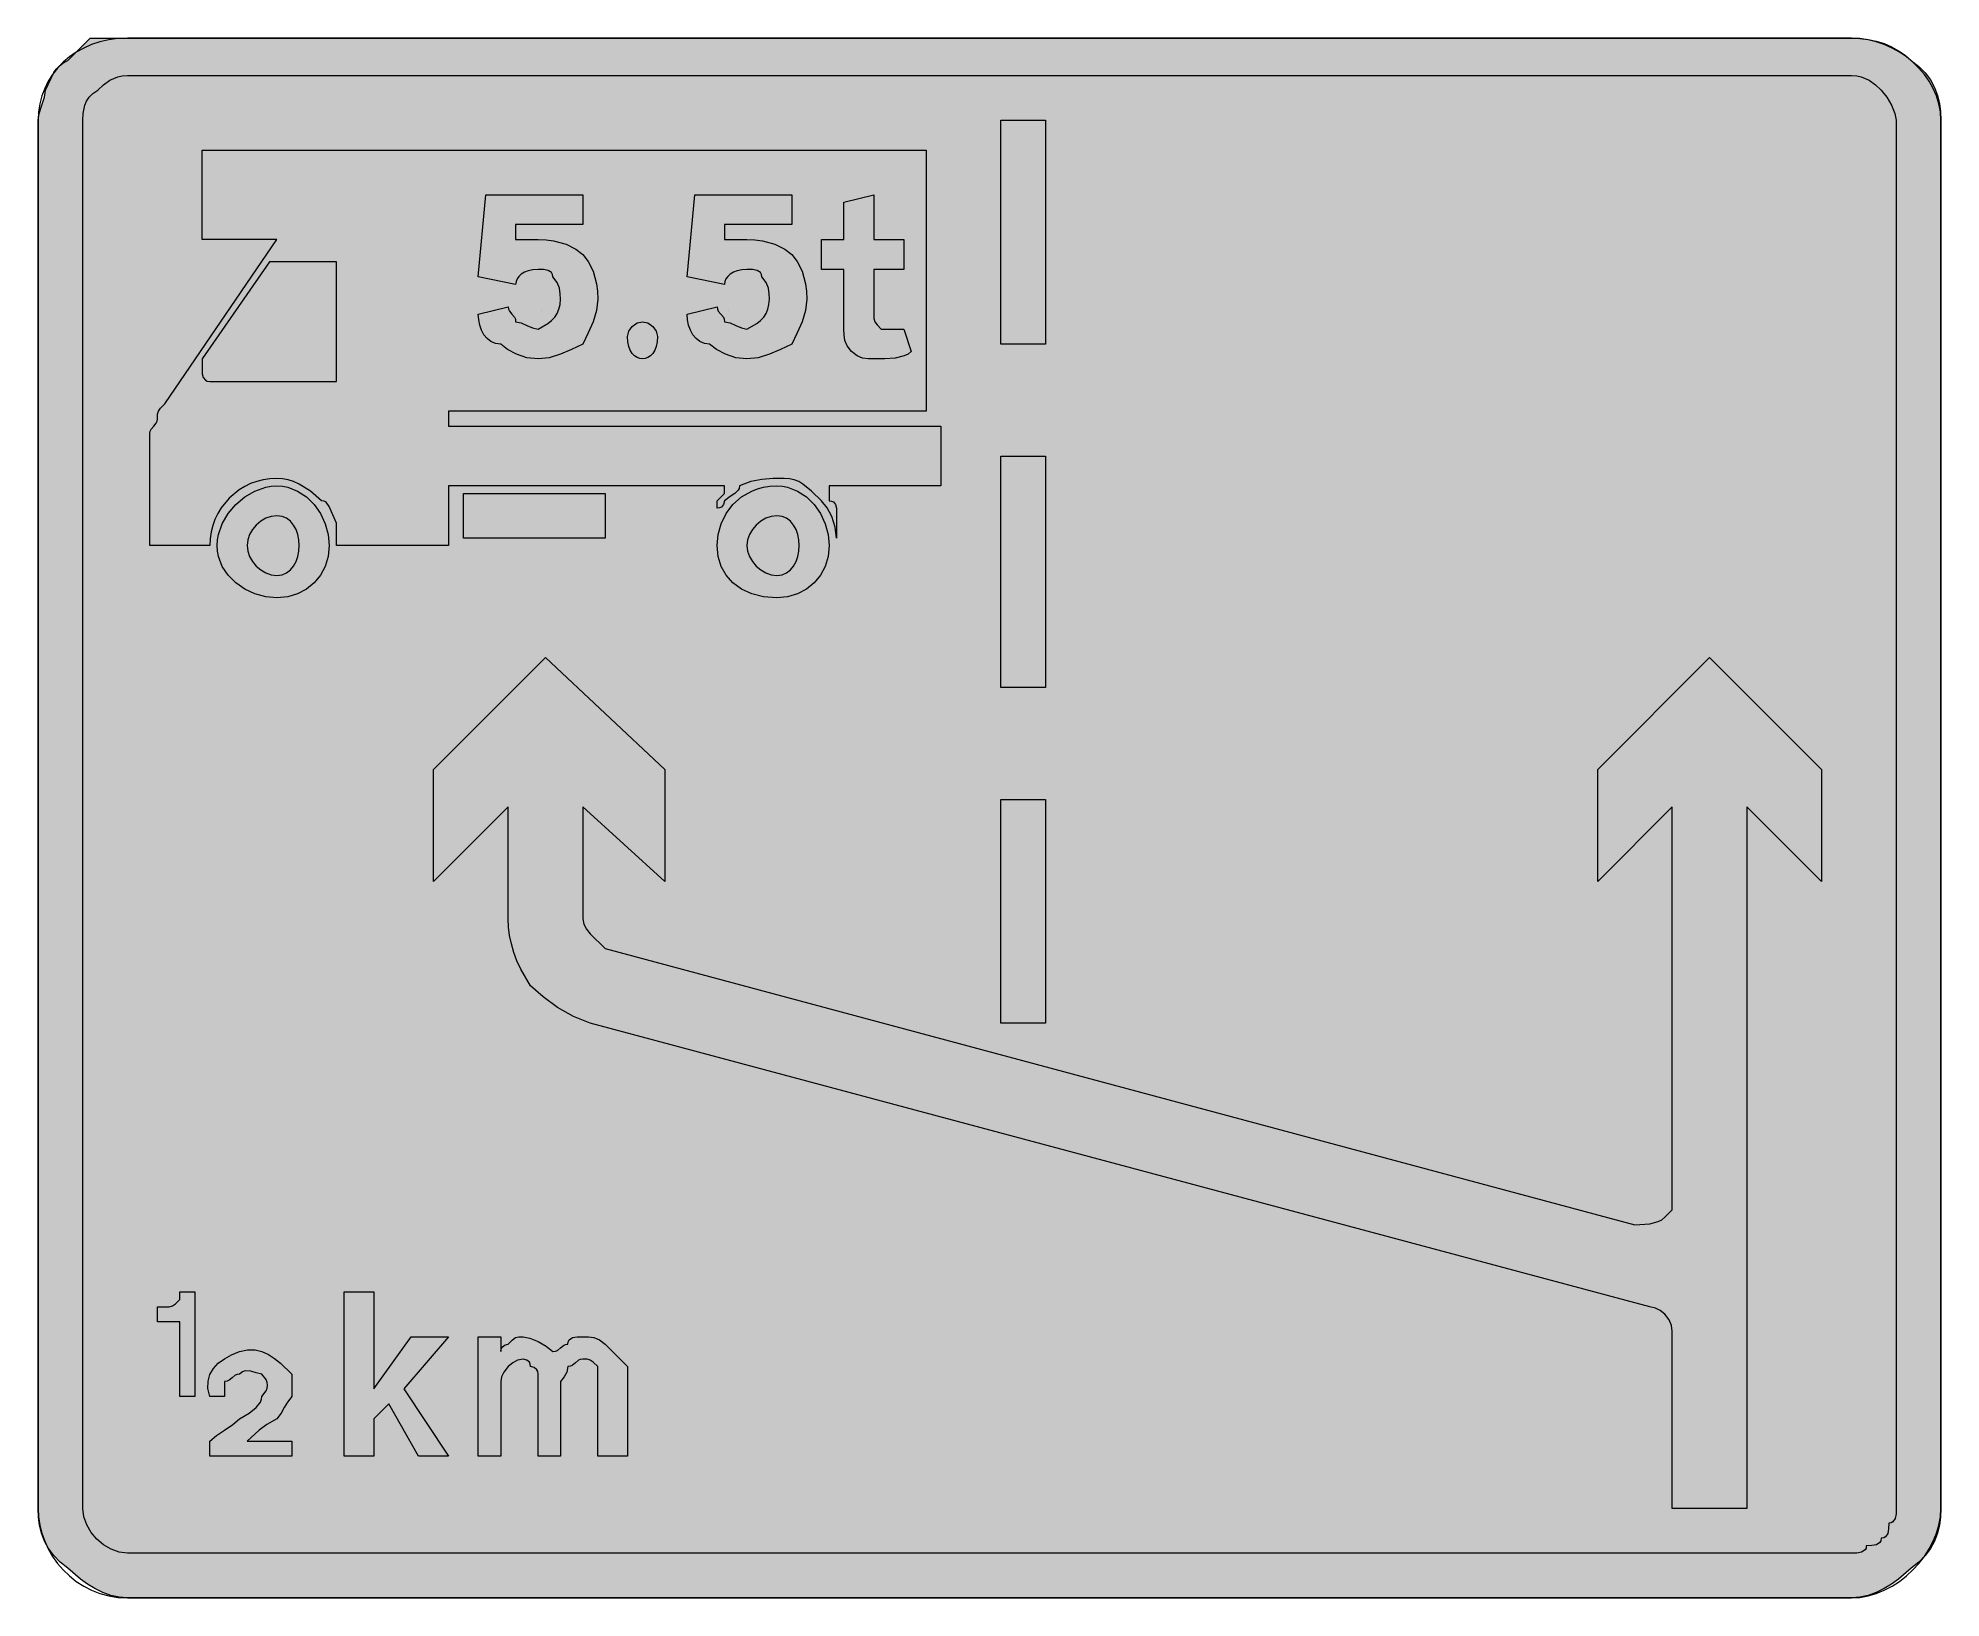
# Model space of a CAD drawing. Header units: metres. Extents: x 131 to 437, y 10 to 261.
import ezdxf

# ---------------------------------------------------------------- set-up
doc = ezdxf.new("R2010")
doc.units = ezdxf.units.M
for name, color, linetype, true_color in [('FILL_BLUE_0000FF', 7, 'Continuous', 0x0000ff), ('FILL_WHITE_FFFFFF', 7, 'Continuous', 0xffffff), ('STROKE_BLUE_0000FF', 7, 'Continuous', 0x0000ff)]:
    doc.layers.add(name, color=color, linetype=linetype, true_color=true_color)

msp = doc.modelspace()

# ---------------------------------------------------------------- hatches: boundary and pattern name
at = {"layer": 'FILL_BLUE_0000FF', "true_color": 0x0000ff}
h = msp.add_hatch(color=7, dxfattribs=at)
h.dxf.hatch_style = 1
h.paths.add_polyline_path([(144.01, 17.68), (142.71, 18.14), (141.49, 18.85), (140.4, 19.77), (139.48, 20.86), (138.77, 22.08), (138.31, 23.38), (138.15, 24.72), (138.15, 247.92), (138.19, 249.01), (138.45, 250.32), (138.74, 250.99), (139.16, 251.63), (139.76, 252.22), (140.55, 252.72), (141.47, 253.6), (142.5, 254.37), (143.76, 254.91), (144.5, 255.07), (145.35, 255.12), (422.55, 255.12), (423.4, 255.07), (424.14, 254.91), (425.4, 254.37), (426.43, 253.6), (427.35, 252.72), (428.23, 251.63), (429, 250.32), (429.54, 249.01), (429.75, 247.92), (429.75, 24.72), (429.73, 23.84), (429.6, 23.07), (429.24, 22.53), (428.95, 22.37), (428.55, 22.32), (428.53, 21.44), (428.4, 20.67), (428.04, 20.13), (427.75, 19.97), (427.35, 19.92), (427.3, 19.52), (427.14, 19.23), (426.6, 18.87), (425.83, 18.74), (424.95, 18.72), (424.9, 18.32), (424.74, 18.03), (424.2, 17.67), (423.43, 17.54), (422.55, 17.52), (145.35, 17.52), (144.01, 17.68)])
h = msp.add_hatch(color=7, dxfattribs=at)
h.dxf.hatch_style = 1
h.paths.add_polyline_path([(211.35, 228.72), (212.64, 228.67), (213.82, 228.51), (215.85, 227.97), (217.42, 227.2), (218.55, 226.32), (219.43, 225.19), (220.2, 223.62), (220.74, 221.59), (220.9, 220.41), (220.95, 219.12), (220.74, 217.32), (220.2, 215.52), (219.43, 213.72), (218.55, 211.92), (216.75, 211.04), (214.95, 210.27), (213.15, 209.73), (211.35, 209.52), (209.57, 209.73), (207.9, 210.27), (206.46, 211.04), (205.35, 211.92), (204.51, 212.03), (203.77, 212.33), (203.16, 212.81), (202.65, 213.42), (202.26, 214.15), (201.97, 214.96), (201.81, 215.82), (201.75, 216.72), (206.55, 217.92), (206.6, 217.52), (206.74, 217.21), (207.15, 216.72), (207.56, 216.23), (207.7, 215.92), (207.75, 215.52), (208.65, 215.33), (209.55, 214.92), (210.45, 214.51), (211.35, 214.32), (212.92, 215.24), (213.54, 215.73), (214.05, 216.27), (214.44, 216.86), (214.72, 217.53), (214.89, 218.27), (214.95, 219.12), (214.93, 220.02), (214.8, 220.92), (214.44, 221.82), (213.75, 222.72), (213.7, 223.12), (213.54, 223.41), (213, 223.77), (212.23, 223.9), (211.35, 223.92), (210.51, 223.87), (209.77, 223.71), (209.16, 223.48), (208.65, 223.17), (208.26, 222.81), (207.98, 222.4), (207.81, 221.97), (207.75, 221.52), (201.75, 222.72), (202.95, 235.92), (218.55, 235.92), (218.55, 231.12), (207.75, 231.12), (207.75, 228.72), (208.95, 228.72), (211.35, 228.72)])
h = msp.add_hatch(color=7, dxfattribs=at)
h.dxf.hatch_style = 1
h.paths.add_polyline_path([(244.95, 228.72), (246.24, 228.67), (247.42, 228.51), (249.45, 227.97), (251.02, 227.2), (252.15, 226.32), (253.03, 225.19), (253.8, 223.62), (254.34, 221.59), (254.5, 220.41), (254.55, 219.12), (254.34, 217.32), (253.8, 215.52), (253.03, 213.72), (252.15, 211.92), (250.35, 211.04), (248.55, 210.27), (246.75, 209.73), (244.95, 209.52), (243.17, 209.73), (241.5, 210.27), (240.06, 211.04), (238.95, 211.92), (238.11, 212.03), (237.37, 212.33), (236.76, 212.81), (236.25, 213.42), (235.86, 214.15), (235.57, 214.96), (235.41, 215.82), (235.35, 216.72), (240.15, 217.92), (240.2, 217.52), (240.34, 217.21), (240.75, 216.72), (241.16, 216.23), (241.3, 215.92), (241.35, 215.52), (242.25, 215.33), (243.15, 214.92), (244.05, 214.51), (244.95, 214.32), (246.52, 215.24), (247.14, 215.73), (247.65, 216.27), (248.04, 216.86), (248.32, 217.53), (248.49, 218.27), (248.55, 219.12), (248.53, 220.02), (248.4, 220.92), (248.04, 221.82), (247.35, 222.72), (247.3, 223.12), (247.14, 223.41), (246.6, 223.77), (245.83, 223.9), (244.95, 223.92), (244.11, 223.87), (243.37, 223.71), (242.76, 223.48), (242.25, 223.17), (241.86, 222.81), (241.57, 222.4), (241.41, 221.97), (241.35, 221.52), (235.35, 222.72), (236.55, 235.92), (252.15, 235.92), (252.15, 231.12), (241.35, 231.12), (241.35, 228.72), (242.55, 228.72), (244.95, 228.72)])
h = msp.add_hatch(color=7, dxfattribs=at)
h.dxf.hatch_style = 1
h.paths.add_polyline_path([(270.15, 228.72), (270.15, 223.92), (265.35, 223.92), (265.35, 216.72), (265.37, 216.01), (265.5, 215.52), (265.86, 215.03), (266.55, 214.32), (267.75, 214.32), (268.95, 214.32), (270.15, 214.32), (271.35, 210.72), (270.85, 210.32), (270.24, 210.03), (268.8, 209.67), (267.13, 209.54), (265.35, 209.52), (264.45, 209.54), (263.55, 209.67), (262.65, 210.03), (261.75, 210.72), (261.06, 211.62), (260.7, 212.52), (260.57, 213.42), (260.55, 214.32), (260.55, 223.92), (256.95, 223.92), (256.95, 228.72), (260.55, 228.72), (260.55, 234.72), (265.35, 235.92), (265.35, 228.72), (270.15, 228.72)])
h = msp.add_hatch(color=7, dxfattribs=at)
h.dxf.hatch_style = 1
h.paths.add_polyline_path([(230.5, 212.28), (230.34, 211.54), (230.11, 210.93), (229.8, 210.42), (229.44, 210.03), (229.03, 209.74), (228.6, 209.58), (228.15, 209.52), (227.7, 209.58), (227.27, 209.74), (226.86, 210.03), (226.5, 210.42), (226.19, 210.93), (225.96, 211.54), (225.8, 212.28), (225.75, 213.12), (225.96, 214), (226.5, 214.77), (227.27, 215.31), (228.15, 215.52), (229.03, 215.31), (229.8, 214.77), (230.34, 214), (230.55, 213.12), (230.5, 212.28)])
at = {"layer": 'FILL_WHITE_FFFFFF', "true_color": 0xffffff}
h = msp.add_hatch(color=7, dxfattribs=at)
h.dxf.hatch_style = 1
h.paths.add_polyline_path([(144, 10.43), (142.67, 10.73), (141.36, 11.21), (140.1, 11.82), (138.89, 12.55), (137.76, 13.36), (135.75, 15.12), (134.51, 16.07), (133.48, 17.13), (132.65, 18.26), (132, 19.47), (131.52, 20.73), (131.19, 22.04), (131.01, 23.37), (130.95, 24.72), (130.95, 247.92), (131.14, 249.01), (131.55, 250.32), (131.96, 251.63), (132.15, 252.72), (133.5, 255.57), (133.87, 256.11), (134.34, 256.6), (134.96, 257.07), (135.75, 257.52), (139.35, 261.12), (145.35, 261.12), (422.55, 261.12), (423.9, 261.06), (425.23, 260.89), (426.54, 260.61), (427.8, 260.22), (429.01, 259.71), (430.14, 259.09), (431.2, 258.36), (432.15, 257.52), (433.39, 256.57), (434.42, 255.51), (435.25, 254.38), (435.9, 253.17), (436.38, 251.91), (436.71, 250.6), (436.89, 249.27), (436.95, 247.92), (436.95, 24.72), (436.89, 23.37), (436.71, 22.04), (436.38, 20.73), (435.9, 19.47), (435.25, 18.26), (434.42, 17.13), (433.39, 16.07), (432.15, 15.12), (430.14, 13.36), (429.01, 12.55), (427.8, 11.82), (426.54, 11.21), (425.23, 10.73), (423.9, 10.43), (422.55, 10.32), (145.35, 10.32), (144, 10.43)])
h = msp.add_hatch(color=7, dxfattribs=at)
h.dxf.hatch_style = 1
h.paths.add_polyline_path([(292.95, 247.92), (292.95, 211.92), (285.75, 211.92), (285.75, 247.92), (292.95, 247.92)])
h = msp.add_hatch(color=7, dxfattribs=at)
h.dxf.hatch_style = 1
h.paths.add_polyline_path([(241.35, 189.12), (196.95, 189.12), (196.95, 179.52), (178.95, 179.52), (178.95, 183.12), (177.75, 185.82), (177.26, 186.49), (176.95, 186.66), (176.55, 186.72), (174.75, 188.29), (172.95, 189.42), (172.05, 189.81), (171.15, 190.09), (170.25, 190.26), (169.35, 190.32), (168.24, 190.26), (167.16, 190.1), (166.13, 189.84), (165.13, 189.48), (164.19, 189.02), (163.3, 188.48), (161.7, 187.17), (160.39, 185.57), (159.85, 184.68), (159.39, 183.74), (159.03, 182.74), (158.77, 181.71), (158.61, 180.63), (158.55, 179.52), (148.95, 179.52), (148.95, 197.52), (149, 197.92), (149.14, 198.23), (149.55, 198.72), (149.96, 199.21), (150.1, 199.52), (150.15, 199.92), (150.17, 200.63), (150.3, 201.12), (150.66, 201.61), (151.35, 202.32), (169.35, 228.72), (157.35, 228.72), (157.35, 243.12), (273.75, 243.12), (273.75, 201.12), (196.95, 201.12), (196.95, 198.72), (276.15, 198.72), (276.15, 189.12), (258.15, 189.12), (258.15, 186.72), (258.55, 186.67), (258.84, 186.53), (259.2, 186.12), (259.35, 185.52), (259.35, 180.72), (259.14, 182.5), (258.6, 184.17), (257.83, 185.61), (256.95, 186.72), (255.34, 188.29), (253.95, 189.42), (253.27, 189.81), (252.56, 190.09), (251.8, 190.26), (250.95, 190.32), (249.15, 190.3), (247.35, 190.17), (245.55, 189.81), (243.75, 189.12), (243.7, 188.72), (243.54, 188.41), (243, 187.92), (242.23, 187.43), (241.35, 186.72), (241.2, 186.12), (240.84, 185.71), (240.55, 185.57), (240.15, 185.52), (240.15, 186.72), (241.35, 187.92), (241.35, 189.12)])
h.paths.add_polyline_path([(157.35, 208.32), (157.35, 207.12), (157.5, 206.52), (157.86, 206.11), (158.15, 205.97), (158.55, 205.92), (159.75, 205.92), (178.95, 205.92), (178.95, 225.12), (168.15, 225.12), (157.35, 209.52), (157.35, 208.32)], flags=16)
h = msp.add_hatch(color=7, dxfattribs=at)
h.dxf.hatch_style = 1
h.paths.add_polyline_path([(292.95, 193.92), (292.95, 156.72), (285.75, 156.72), (285.75, 193.92), (292.95, 193.92)])
h = msp.add_hatch(color=7, dxfattribs=at)
h.dxf.hatch_style = 1
h.paths.add_polyline_path([(177.11, 176.18), (176.36, 174.75), (175.35, 173.52), (174.12, 172.51), (172.69, 171.76), (171.09, 171.28), (169.35, 171.12), (167.56, 171.28), (165.82, 171.76), (164.2, 172.51), (162.75, 173.52), (161.52, 174.75), (160.57, 176.18), (159.97, 177.78), (159.81, 178.63), (159.75, 179.52), (159.81, 180.42), (159.97, 181.31), (160.57, 183.04), (161.52, 184.67), (162.75, 186.12), (164.2, 187.35), (165.82, 188.29), (167.56, 188.9), (168.45, 189.06), (169.35, 189.12), (170.24, 189.06), (171.09, 188.9), (172.69, 188.29), (174.12, 187.35), (175.35, 186.12), (176.36, 184.67), (177.11, 183.04), (177.59, 181.31), (177.75, 179.52), (177.59, 177.78), (177.11, 176.18)])
h.paths.add_polyline_path([(172.72, 181.28), (172.44, 182.09), (172.05, 182.82), (171.54, 183.43), (170.92, 183.91), (170.19, 184.21), (169.35, 184.32), (168.45, 184.21), (167.59, 183.91), (166.78, 183.43), (166.05, 182.82), (165.44, 182.09), (164.96, 181.28), (164.66, 180.42), (164.55, 179.52), (164.66, 178.62), (164.96, 177.76), (165.44, 176.95), (166.05, 176.22), (166.78, 175.61), (167.59, 175.13), (168.45, 174.83), (169.35, 174.72), (170.19, 174.83), (170.92, 175.13), (171.54, 175.61), (172.05, 176.22), (172.44, 176.95), (172.72, 177.76), (172.89, 178.62), (172.95, 179.52), (172.89, 180.42), (172.72, 181.28)], flags=16)
h = msp.add_hatch(color=7, dxfattribs=at)
h.dxf.hatch_style = 1
h.paths.add_polyline_path([(199.35, 187.92), (222.15, 187.92), (222.15, 180.72), (199.35, 180.72), (199.35, 187.92)])
h = msp.add_hatch(color=7, dxfattribs=at)
h.dxf.hatch_style = 1
h.paths.add_polyline_path([(257.51, 176.18), (256.76, 174.75), (255.75, 173.52), (254.52, 172.51), (253.09, 171.76), (251.49, 171.28), (249.75, 171.12), (247.61, 171.28), (245.72, 171.76), (244.08, 172.51), (242.7, 173.52), (241.61, 174.75), (240.81, 176.18), (240.32, 177.78), (240.15, 179.52), (240.32, 181.31), (240.81, 183.04), (241.61, 184.67), (242.7, 186.12), (244.08, 187.35), (245.72, 188.29), (246.64, 188.65), (247.61, 188.9), (248.65, 189.06), (249.75, 189.12), (250.64, 189.06), (251.49, 188.9), (253.09, 188.29), (254.52, 187.35), (255.75, 186.12), (256.76, 184.67), (257.51, 183.04), (257.99, 181.31), (258.15, 179.52), (257.99, 177.78), (257.51, 176.18)])
h.paths.add_polyline_path([(253.12, 181.28), (252.84, 182.09), (252.45, 182.82), (251.94, 183.43), (251.32, 183.91), (250.59, 184.21), (249.75, 184.32), (248.85, 184.21), (247.99, 183.91), (247.18, 183.43), (246.45, 182.82), (245.84, 182.09), (245.36, 181.28), (245.06, 180.42), (244.95, 179.52), (245.06, 178.62), (245.36, 177.76), (245.84, 176.95), (246.45, 176.22), (247.18, 175.61), (247.99, 175.13), (248.85, 174.83), (249.75, 174.72), (250.59, 174.83), (251.32, 175.13), (251.94, 175.61), (252.45, 176.22), (252.84, 176.95), (253.12, 177.76), (253.29, 178.62), (253.35, 179.52), (253.29, 180.42), (253.12, 181.28)], flags=16)
h = msp.add_hatch(color=7, dxfattribs=at)
h.dxf.hatch_style = 1
h.paths.add_polyline_path([(390.15, 70.47), (391.46, 70.83), (392.05, 71.12), (392.55, 71.52), (393.75, 72.72), (393.75, 75.12), (393.75, 137.52), (381.75, 125.52), (381.75, 143.52), (399.75, 161.52), (417.75, 143.52), (417.75, 125.52), (405.75, 137.52), (405.75, 24.72), (393.75, 24.72), (393.75, 52.32), (393.73, 53.22), (393.6, 54.12), (393.24, 55.02), (392.55, 55.92), (391.8, 56.52), (391.03, 56.93), (390.15, 57.12), (219.75, 102.72), (217.07, 103.83), (214.5, 105.27), (212.16, 106.94), (210.15, 108.72), (208.57, 111.42), (207.96, 112.77), (207.45, 114.12), (207.06, 115.47), (206.77, 116.82), (206.61, 118.17), (206.55, 119.52), (206.55, 137.52), (194.55, 125.52), (194.55, 143.52), (212.55, 161.52), (231.75, 143.52), (231.75, 125.52), (218.55, 137.52), (218.55, 119.52), (218.74, 118.64), (219.15, 117.87), (219.75, 117.12), (222.15, 114.72), (387.75, 70.32), (390.15, 70.47)])
h = msp.add_hatch(color=7, dxfattribs=at)
h.dxf.hatch_style = 1
h.paths.add_polyline_path([(292.95, 138.72), (292.95, 102.72), (285.75, 102.72), (285.75, 138.72), (292.95, 138.72)])
h = msp.add_hatch(color=7, dxfattribs=at)
h.dxf.hatch_style = 1
h.paths.add_polyline_path([(153.75, 54.72), (150.15, 54.72), (150.15, 57.12), (151.35, 57.12), (152.06, 57.14), (152.55, 57.27), (153.04, 57.63), (153.75, 58.32), (153.75, 59.52), (156.15, 59.52), (156.15, 42.72), (153.75, 42.72), (153.75, 54.72)])
h = msp.add_hatch(color=7, dxfattribs=at)
h.dxf.hatch_style = 1
h.paths.add_polyline_path([(190.95, 52.32), (196.95, 52.32), (189.75, 43.92), (196.95, 33.12), (192.15, 33.12), (187.35, 41.52), (184.95, 39.12), (184.95, 33.12), (180.15, 33.12), (180.15, 59.52), (184.95, 59.52), (184.95, 43.92), (190.95, 52.32)])
h = msp.add_hatch(color=7, dxfattribs=at)
h.dxf.hatch_style = 1
h.paths.add_polyline_path([(205.35, 49.92), (205.4, 50.32), (205.54, 50.61), (205.95, 50.97), (206.55, 51.12), (207.26, 51.81), (207.75, 52.17), (208.24, 52.3), (208.95, 52.32), (210.04, 52.11), (211.35, 51.57), (212.66, 50.8), (213.75, 49.92), (214.15, 49.97), (214.46, 50.11), (214.95, 50.52), (215.44, 50.93), (215.75, 51.07), (216.15, 51.12), (216.2, 51.52), (216.36, 51.81), (216.9, 52.17), (217.67, 52.3), (218.55, 52.32), (219.45, 52.3), (220.35, 52.17), (221.25, 51.81), (222.15, 51.12), (225.75, 47.52), (225.75, 46.32), (225.75, 33.12), (220.95, 33.12), (220.95, 45.12), (220.95, 46.32), (220.95, 47.52), (220.24, 48.21), (219.75, 48.57), (219.26, 48.7), (218.55, 48.72), (218.15, 48.67), (217.84, 48.53), (217.35, 48.12), (216.86, 47.71), (216.55, 47.57), (216.15, 47.52), (215.96, 46.64), (215.55, 45.87), (214.95, 45.12), (214.95, 33.12), (211.35, 33.12), (211.35, 45.12), (211.35, 46.32), (211.3, 46.72), (211.16, 47.01), (210.75, 47.37), (210.15, 47.52), (210.1, 47.92), (209.96, 48.21), (209.55, 48.57), (208.95, 48.72), (208.07, 48.53), (207.3, 48.12), (206.55, 47.52), (205.86, 46.64), (205.5, 45.87), (205.35, 45.12), (205.35, 33.12), (201.75, 33.12), (201.75, 52.32), (205.35, 52.32), (205.35, 49.92)])
h = msp.add_hatch(color=7, dxfattribs=at)
h.dxf.hatch_style = 1
h.paths.add_polyline_path([(158.26, 44.01), (158.29, 45.19), (158.59, 46.26), (159.15, 47.22), (159.93, 48.06), (160.91, 48.79), (162.06, 49.41), (163.35, 49.92), (164.65, 50.21), (165.84, 50.2), (166.96, 49.94), (168, 49.47), (168.99, 48.83), (169.93, 48.06), (171.75, 46.32), (171.75, 42.72), (171.04, 41.82), (170.55, 40.92), (170.06, 40.02), (169.35, 39.12), (167.76, 38.22), (166.5, 37.32), (164.55, 35.52), (171.75, 35.52), (171.75, 33.12), (158.55, 33.12), (158.55, 35.52), (159.64, 36.42), (160.95, 37.32), (162.26, 38.22), (163.35, 39.12), (164.92, 40.02), (166.05, 40.92), (166.72, 41.82), (166.89, 42.27), (166.95, 42.72), (167.62, 43.62), (167.79, 44.07), (167.85, 44.52), (167.79, 44.97), (167.62, 45.42), (166.95, 46.32), (166.05, 46.49), (165.15, 46.77), (164.25, 46.83), (163.8, 46.66), (163.35, 46.32), (162.95, 46.27), (162.64, 46.13), (162.15, 45.72), (161.66, 45.31), (161.35, 45.17), (160.95, 45.12), (160.95, 43.92), (160.95, 42.72), (158.55, 42.72), (158.26, 44.01)])

# ---------------------------------------------------------------- linework, layer by layer
at = {"layer": 'FILL_BLUE_0000FF', "lineweight": 0, "true_color": 0x0000ff}
for points in [[(144.01, 17.68), (142.71, 18.14), (141.49, 18.85), (140.4, 19.77), (139.48, 20.86), (138.77, 22.08), (138.31, 23.38), (138.15, 24.72), (138.15, 247.92), (138.19, 249.01), (138.45, 250.32), (138.74, 250.99), (139.16, 251.63), (139.76, 252.22), (140.55, 252.72), (141.47, 253.6), (142.5, 254.37), (143.76, 254.91), (144.5, 255.07), (145.35, 255.12), (422.55, 255.12), (423.4, 255.07), (424.14, 254.91), (425.4, 254.37), (426.43, 253.6), (427.35, 252.72), (428.23, 251.63), (429, 250.32), (429.54, 249.01), (429.75, 247.92), (429.75, 24.72), (429.73, 23.84), (429.6, 23.07), (429.24, 22.53), (428.95, 22.37), (428.55, 22.32), (428.53, 21.44), (428.4, 20.67), (428.04, 20.13), (427.75, 19.97), (427.35, 19.92), (427.3, 19.52), (427.14, 19.23), (426.6, 18.87), (425.83, 18.74), (424.95, 18.72), (424.9, 18.32), (424.74, 18.03), (424.2, 17.67), (423.43, 17.54), (422.55, 17.52), (145.35, 17.52)], [(211.35, 228.72), (212.64, 228.67), (213.82, 228.51), (215.85, 227.97), (217.42, 227.2), (218.55, 226.32), (219.43, 225.19), (220.2, 223.62), (220.74, 221.59), (220.9, 220.41), (220.95, 219.12), (220.74, 217.32), (220.2, 215.52), (219.43, 213.72), (218.55, 211.92), (216.75, 211.04), (214.95, 210.27), (213.15, 209.73), (211.35, 209.52), (209.57, 209.73), (207.9, 210.27), (206.46, 211.04), (205.35, 211.92), (204.51, 212.03), (203.77, 212.33), (203.16, 212.81), (202.65, 213.42), (202.26, 214.15), (201.97, 214.96), (201.81, 215.82), (201.75, 216.72), (206.55, 217.92), (206.6, 217.52), (206.74, 217.21), (207.15, 216.72), (207.56, 216.23), (207.7, 215.92), (207.75, 215.52), (208.65, 215.33), (209.55, 214.92), (210.45, 214.51), (211.35, 214.32), (212.92, 215.24), (213.54, 215.73), (214.05, 216.27), (214.44, 216.86), (214.72, 217.53), (214.89, 218.27), (214.95, 219.12), (214.93, 220.02), (214.8, 220.92), (214.44, 221.82), (213.75, 222.72), (213.7, 223.12), (213.54, 223.41), (213, 223.77), (212.23, 223.9), (211.35, 223.92), (210.51, 223.87), (209.77, 223.71), (209.16, 223.48), (208.65, 223.17), (208.26, 222.81), (207.98, 222.4), (207.81, 221.97), (207.75, 221.52), (201.75, 222.72), (202.95, 235.92), (218.55, 235.92), (218.55, 231.12), (207.75, 231.12), (207.75, 228.72), (208.95, 228.72)], [(244.95, 228.72), (246.24, 228.67), (247.42, 228.51), (249.45, 227.97), (251.02, 227.2), (252.15, 226.32), (253.03, 225.19), (253.8, 223.62), (254.34, 221.59), (254.5, 220.41), (254.55, 219.12), (254.34, 217.32), (253.8, 215.52), (253.03, 213.72), (252.15, 211.92), (250.35, 211.04), (248.55, 210.27), (246.75, 209.73), (244.95, 209.52), (243.17, 209.73), (241.5, 210.27), (240.06, 211.04), (238.95, 211.92), (238.11, 212.03), (237.37, 212.33), (236.76, 212.81), (236.25, 213.42), (235.86, 214.15), (235.57, 214.96), (235.41, 215.82), (235.35, 216.72), (240.15, 217.92), (240.2, 217.52), (240.34, 217.21), (240.75, 216.72), (241.16, 216.23), (241.3, 215.92), (241.35, 215.52), (242.25, 215.33), (243.15, 214.92), (244.05, 214.51), (244.95, 214.32), (246.52, 215.24), (247.14, 215.73), (247.65, 216.27), (248.04, 216.86), (248.32, 217.53), (248.49, 218.27), (248.55, 219.12), (248.53, 220.02), (248.4, 220.92), (248.04, 221.82), (247.35, 222.72), (247.3, 223.12), (247.14, 223.41), (246.6, 223.77), (245.83, 223.9), (244.95, 223.92), (244.11, 223.87), (243.37, 223.71), (242.76, 223.48), (242.25, 223.17), (241.86, 222.81), (241.57, 222.4), (241.41, 221.97), (241.35, 221.52), (235.35, 222.72), (236.55, 235.92), (252.15, 235.92), (252.15, 231.12), (241.35, 231.12), (241.35, 228.72), (242.55, 228.72)], [(270.15, 228.72), (270.15, 223.92), (265.35, 223.92), (265.35, 216.72), (265.37, 216.01), (265.5, 215.52), (265.86, 215.03), (266.55, 214.32), (267.75, 214.32), (268.95, 214.32), (270.15, 214.32), (271.35, 210.72), (270.85, 210.32), (270.24, 210.03), (268.8, 209.67), (267.13, 209.54), (265.35, 209.52), (264.45, 209.54), (263.55, 209.67), (262.65, 210.03), (261.75, 210.72), (261.06, 211.62), (260.7, 212.52), (260.57, 213.42), (260.55, 214.32), (260.55, 223.92), (256.95, 223.92), (256.95, 228.72), (260.55, 228.72), (260.55, 234.72), (265.35, 235.92), (265.35, 228.72)], [(230.5, 212.28), (230.34, 211.54), (230.11, 210.93), (229.8, 210.42), (229.44, 210.03), (229.03, 209.74), (228.6, 209.58), (228.15, 209.52), (227.7, 209.58), (227.27, 209.74), (226.86, 210.03), (226.5, 210.42), (226.19, 210.93), (225.96, 211.54), (225.8, 212.28), (225.75, 213.12), (225.96, 214), (226.5, 214.77), (227.27, 215.31), (228.15, 215.52), (229.03, 215.31), (229.8, 214.77), (230.34, 214), (230.55, 213.12)]]:
    msp.add_lwpolyline(points, close=True, dxfattribs=at)
at = {"layer": 'FILL_WHITE_FFFFFF', "lineweight": 0, "true_color": 0xffffff}
for points in [[(144, 10.43), (142.67, 10.73), (141.36, 11.21), (140.1, 11.82), (138.89, 12.55), (137.76, 13.36), (135.75, 15.12), (134.51, 16.07), (133.48, 17.13), (132.65, 18.26), (132, 19.47), (131.52, 20.73), (131.19, 22.04), (131.01, 23.37), (130.95, 24.72), (130.95, 247.92), (131.14, 249.01), (131.55, 250.32), (131.96, 251.63), (132.15, 252.72), (133.5, 255.57), (133.87, 256.11), (134.34, 256.6), (134.96, 257.07), (135.75, 257.52), (139.35, 261.12), (145.35, 261.12), (422.55, 261.12), (423.9, 261.06), (425.23, 260.89), (426.54, 260.61), (427.8, 260.22), (429.01, 259.71), (430.14, 259.09), (431.2, 258.36), (432.15, 257.52), (433.39, 256.57), (434.42, 255.51), (435.25, 254.38), (435.9, 253.17), (436.38, 251.91), (436.71, 250.6), (436.89, 249.27), (436.95, 247.92), (436.95, 24.72), (436.89, 23.37), (436.71, 22.04), (436.38, 20.73), (435.9, 19.47), (435.25, 18.26), (434.42, 17.13), (433.39, 16.07), (432.15, 15.12), (430.14, 13.36), (429.01, 12.55), (427.8, 11.82), (426.54, 11.21), (425.23, 10.73), (423.9, 10.43), (422.55, 10.32), (145.35, 10.32)], [(292.95, 247.92), (292.95, 211.92), (285.75, 211.92), (285.75, 247.92)], [(292.95, 193.92), (292.95, 156.72), (285.75, 156.72), (285.75, 193.92)], [(177.11, 176.18), (176.36, 174.75), (175.35, 173.52), (174.12, 172.51), (172.69, 171.76), (171.09, 171.28), (169.35, 171.12), (167.56, 171.28), (165.82, 171.76), (164.2, 172.51), (162.75, 173.52), (161.52, 174.75), (160.57, 176.18), (159.97, 177.78), (159.81, 178.63), (159.75, 179.52), (159.81, 180.42), (159.97, 181.31), (160.57, 183.04), (161.52, 184.67), (162.75, 186.12), (164.2, 187.35), (165.82, 188.29), (167.56, 188.9), (168.45, 189.06), (169.35, 189.12), (170.24, 189.06), (171.09, 188.9), (172.69, 188.29), (174.12, 187.35), (175.35, 186.12), (176.36, 184.67), (177.11, 183.04), (177.59, 181.31), (177.75, 179.52), (177.59, 177.78)], [(199.35, 187.92), (222.15, 187.92), (222.15, 180.72), (199.35, 180.72)], [(257.51, 176.18), (256.76, 174.75), (255.75, 173.52), (254.52, 172.51), (253.09, 171.76), (251.49, 171.28), (249.75, 171.12), (247.61, 171.28), (245.72, 171.76), (244.08, 172.51), (242.7, 173.52), (241.61, 174.75), (240.81, 176.18), (240.32, 177.78), (240.15, 179.52), (240.32, 181.31), (240.81, 183.04), (241.61, 184.67), (242.7, 186.12), (244.08, 187.35), (245.72, 188.29), (246.64, 188.65), (247.61, 188.9), (248.65, 189.06), (249.75, 189.12), (250.64, 189.06), (251.49, 188.9), (253.09, 188.29), (254.52, 187.35), (255.75, 186.12), (256.76, 184.67), (257.51, 183.04), (257.99, 181.31), (258.15, 179.52), (257.99, 177.78)], [(172.72, 181.28), (172.44, 182.09), (172.05, 182.82), (171.54, 183.43), (170.92, 183.91), (170.19, 184.21), (169.35, 184.32), (168.45, 184.21), (167.59, 183.91), (166.78, 183.43), (166.05, 182.82), (165.44, 182.09), (164.96, 181.28), (164.66, 180.42), (164.55, 179.52), (164.66, 178.62), (164.96, 177.76), (165.44, 176.95), (166.05, 176.22), (166.78, 175.61), (167.59, 175.13), (168.45, 174.83), (169.35, 174.72), (170.19, 174.83), (170.92, 175.13), (171.54, 175.61), (172.05, 176.22), (172.44, 176.95), (172.72, 177.76), (172.89, 178.62), (172.95, 179.52), (172.89, 180.42)], [(253.12, 181.28), (252.84, 182.09), (252.45, 182.82), (251.94, 183.43), (251.32, 183.91), (250.59, 184.21), (249.75, 184.32), (248.85, 184.21), (247.99, 183.91), (247.18, 183.43), (246.45, 182.82), (245.84, 182.09), (245.36, 181.28), (245.06, 180.42), (244.95, 179.52), (245.06, 178.62), (245.36, 177.76), (245.84, 176.95), (246.45, 176.22), (247.18, 175.61), (247.99, 175.13), (248.85, 174.83), (249.75, 174.72), (250.59, 174.83), (251.32, 175.13), (251.94, 175.61), (252.45, 176.22), (252.84, 176.95), (253.12, 177.76), (253.29, 178.62), (253.35, 179.52), (253.29, 180.42)], [(292.95, 138.72), (292.95, 102.72), (285.75, 102.72), (285.75, 138.72)], [(153.75, 54.72), (150.15, 54.72), (150.15, 57.12), (151.35, 57.12), (152.06, 57.14), (152.55, 57.27), (153.04, 57.63), (153.75, 58.32), (153.75, 59.52), (156.15, 59.52), (156.15, 42.72), (153.75, 42.72)], [(190.95, 52.32), (196.95, 52.32), (189.75, 43.92), (196.95, 33.12), (192.15, 33.12), (187.35, 41.52), (184.95, 39.12), (184.95, 33.12), (180.15, 33.12), (180.15, 59.52), (184.95, 59.52), (184.95, 43.92)], [(205.35, 49.92), (205.4, 50.32), (205.54, 50.61), (205.95, 50.97), (206.55, 51.12), (207.26, 51.81), (207.75, 52.17), (208.24, 52.3), (208.95, 52.32), (210.04, 52.11), (211.35, 51.57), (212.66, 50.8), (213.75, 49.92), (214.15, 49.97), (214.46, 50.11), (214.95, 50.52), (215.44, 50.93), (215.75, 51.07), (216.15, 51.12), (216.2, 51.52), (216.36, 51.81), (216.9, 52.17), (217.67, 52.3), (218.55, 52.32), (219.45, 52.3), (220.35, 52.17), (221.25, 51.81), (222.15, 51.12), (225.75, 47.52), (225.75, 46.32), (225.75, 33.12), (220.95, 33.12), (220.95, 45.12), (220.95, 46.32), (220.95, 47.52), (220.24, 48.21), (219.75, 48.57), (219.26, 48.7), (218.55, 48.72), (218.15, 48.67), (217.84, 48.53), (217.35, 48.12), (216.86, 47.71), (216.55, 47.57), (216.15, 47.52), (215.96, 46.64), (215.55, 45.87), (214.95, 45.12), (214.95, 33.12), (211.35, 33.12), (211.35, 45.12), (211.35, 46.32), (211.3, 46.72), (211.16, 47.01), (210.75, 47.37), (210.15, 47.52), (210.1, 47.92), (209.96, 48.21), (209.55, 48.57), (208.95, 48.72), (208.07, 48.53), (207.3, 48.12), (206.55, 47.52), (205.86, 46.64), (205.5, 45.87), (205.35, 45.12), (205.35, 33.12), (201.75, 33.12), (201.75, 52.32), (205.35, 52.32)], [(158.26, 44.01), (158.29, 45.19), (158.59, 46.26), (159.15, 47.22), (159.93, 48.06), (160.91, 48.79), (162.06, 49.41), (163.35, 49.92), (164.65, 50.21), (165.84, 50.2), (166.96, 49.94), (168, 49.47), (168.99, 48.83), (169.93, 48.06), (171.75, 46.32), (171.75, 42.72), (171.04, 41.82), (170.55, 40.92), (170.06, 40.02), (169.35, 39.12), (167.76, 38.22), (166.5, 37.32), (164.55, 35.52), (171.75, 35.52), (171.75, 33.12), (158.55, 33.12), (158.55, 35.52), (159.64, 36.42), (160.95, 37.32), (162.26, 38.22), (163.35, 39.12), (164.92, 40.02), (166.05, 40.92), (166.72, 41.82), (166.89, 42.27), (166.95, 42.72), (167.62, 43.62), (167.79, 44.07), (167.85, 44.52), (167.79, 44.97), (167.62, 45.42), (166.95, 46.32), (166.05, 46.49), (165.15, 46.77), (164.25, 46.83), (163.8, 46.66), (163.35, 46.32), (162.95, 46.27), (162.64, 46.13), (162.15, 45.72), (161.66, 45.31), (161.35, 45.17), (160.95, 45.12), (160.95, 43.92), (160.95, 42.72), (158.55, 42.72)]]:
    msp.add_lwpolyline(points, close=True, dxfattribs=at)
at = {"layer": 'FILL_WHITE_FFFFFF', "lineweight": 0, "true_color": 0x0000ff}
for points in [[(241.35, 189.12), (196.95, 189.12), (196.95, 179.52), (178.95, 179.52), (178.95, 183.12), (177.75, 185.82), (177.26, 186.49), (176.95, 186.66), (176.55, 186.72), (174.75, 188.29), (172.95, 189.42), (172.05, 189.81), (171.15, 190.09), (170.25, 190.26), (169.35, 190.32), (168.24, 190.26), (167.16, 190.1), (166.13, 189.84), (165.13, 189.48), (164.19, 189.02), (163.3, 188.48), (161.7, 187.17), (160.39, 185.57), (159.85, 184.68), (159.39, 183.74), (159.03, 182.74), (158.77, 181.71), (158.61, 180.63), (158.55, 179.52), (148.95, 179.52), (148.95, 197.52), (149, 197.92), (149.14, 198.23), (149.55, 198.72), (149.96, 199.21), (150.1, 199.52), (150.15, 199.92), (150.17, 200.63), (150.3, 201.12), (150.66, 201.61), (151.35, 202.32), (169.35, 228.72), (157.35, 228.72), (157.35, 243.12), (273.75, 243.12), (273.75, 201.12), (196.95, 201.12), (196.95, 198.72), (276.15, 198.72), (276.15, 189.12), (258.15, 189.12), (258.15, 186.72), (258.55, 186.67), (258.84, 186.53), (259.2, 186.12), (259.35, 185.52), (259.35, 180.72), (259.14, 182.5), (258.6, 184.17), (257.83, 185.61), (256.95, 186.72), (255.34, 188.29), (253.95, 189.42), (253.27, 189.81), (252.56, 190.09), (251.8, 190.26), (250.95, 190.32), (249.15, 190.3), (247.35, 190.17), (245.55, 189.81), (243.75, 189.12), (243.7, 188.72), (243.54, 188.41), (243, 187.92), (242.23, 187.43), (241.35, 186.72), (241.2, 186.12), (240.84, 185.71), (240.55, 185.57), (240.15, 185.52), (240.15, 186.72), (241.35, 187.92)], [(157.35, 208.32), (157.35, 207.12), (157.5, 206.52), (157.86, 206.11), (158.15, 205.97), (158.55, 205.92), (159.75, 205.92), (178.95, 205.92), (178.95, 225.12), (168.15, 225.12), (157.35, 209.52)], [(390.15, 70.47), (391.46, 70.83), (392.05, 71.12), (392.55, 71.52), (393.75, 72.72), (393.75, 75.12), (393.75, 137.52), (381.75, 125.52), (381.75, 143.52), (399.75, 161.52), (417.75, 143.52), (417.75, 125.52), (405.75, 137.52), (405.75, 24.72), (393.75, 24.72), (393.75, 52.32), (393.73, 53.22), (393.6, 54.12), (393.24, 55.02), (392.55, 55.92), (391.8, 56.52), (391.03, 56.93), (390.15, 57.12), (219.75, 102.72), (217.07, 103.83), (214.5, 105.27), (212.16, 106.94), (210.15, 108.72), (208.57, 111.42), (207.96, 112.77), (207.45, 114.12), (207.06, 115.47), (206.77, 116.82), (206.61, 118.17), (206.55, 119.52), (206.55, 137.52), (194.55, 125.52), (194.55, 143.52), (212.55, 161.52), (231.75, 143.52), (231.75, 125.52), (218.55, 137.52), (218.55, 119.52), (218.74, 118.64), (219.15, 117.87), (219.75, 117.12), (222.15, 114.72), (387.75, 70.32)]]:
    msp.add_lwpolyline(points, close=True, dxfattribs=at)
at = {"layer": 'STROKE_BLUE_0000FF', "lineweight": 0, "true_color": 0x0000ff}
for points in [[(436.95, 24.72), (436.95, 247.92), (436.87, 249.25), (436.63, 250.55), (436.24, 251.81), (435.71, 253.02), (435.06, 254.17), (434.29, 255.26), (433.42, 256.28), (432.45, 257.22), (431.4, 258.08), (430.27, 258.84), (429.08, 259.51), (427.84, 260.07), (426.55, 260.52), (425.24, 260.85), (423.9, 261.05), (422.55, 261.12), (145.35, 261.12), (143.8, 261.05), (142.32, 260.85), (140.9, 260.52), (139.56, 260.07), (138.29, 259.51), (137.1, 258.84), (136, 258.08), (135, 257.22), (134.09, 256.28), (133.29, 255.26), (132.6, 254.17), (132.02, 253.02), (131.56, 251.81), (131.22, 250.55), (131.02, 249.25), (130.95, 247.92), (130.95, 24.72), (131.02, 23.37), (131.22, 22.03), (131.56, 20.72), (132.02, 19.43), (132.6, 18.19), (133.29, 17), (134.09, 15.87), (135, 14.82), (136, 13.85), (137.1, 12.98), (138.29, 12.21), (139.56, 11.56), (140.9, 11.03), (142.32, 10.64), (143.8, 10.4), (145.35, 10.32), (422.55, 10.32), (423.9, 10.4), (425.24, 10.64), (426.55, 11.03), (427.84, 11.56), (429.08, 12.21), (430.27, 12.98), (431.4, 13.85), (432.45, 14.82), (433.42, 15.87), (434.29, 17), (435.06, 18.19), (435.71, 19.43), (436.24, 20.72), (436.63, 22.03), (436.87, 23.37), (436.95, 24.72)], [(211.95, 217.36), (211.95, 217.36)], [(211.95, 217.36), (211.95, 217.36)], [(241.95, 217.36), (241.95, 217.36)], [(241.95, 217.36), (241.95, 217.36)]]:
    msp.add_lwpolyline(points, dxfattribs=at)

doc.saveas('drawing.dxf')
